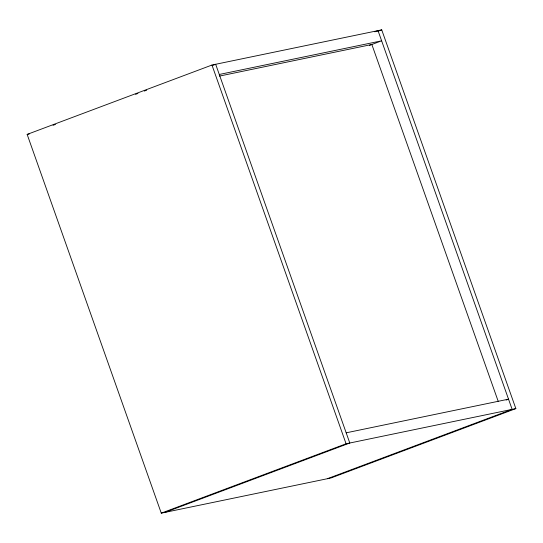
<?xml version="1.0" encoding="UTF-8"?>
<svg xmlns="http://www.w3.org/2000/svg" width="543" height="543" viewBox="0 0 543 543"><rect width="100%" height="100%" fill="white"/><g stroke="black" fill="none" stroke-linecap="round" stroke-linejoin="round"><path stroke-width="0.81" d="M27.15 134.406L211.96 65.045L381.729 29.851L515.85 408.594L331.04 477.955L161.271 513.149L27.15 134.406L29.376 133.945M53.071 125.304L55.454 124.408M135.56 94.346L137.942 93.45M144.289 91.068L146.664 90.179M212.503 65.465L215.673 64.278L349.794 443.013L164.984 512.382M374.846 31.813L378.016 30.618L512.137 409.361L327.327 478.722M377.765 31.338L381.729 29.851M369.464 45.381L381.627 40.82L219.284 74.472M161.271 513.149L346.081 443.787L515.85 408.594M506.144 400.055L508.526 399.166L346.183 432.819M219.44 76.088L371.846 44.492L498.175 401.243M211.96 65.045L346.081 443.787"/></g></svg>
